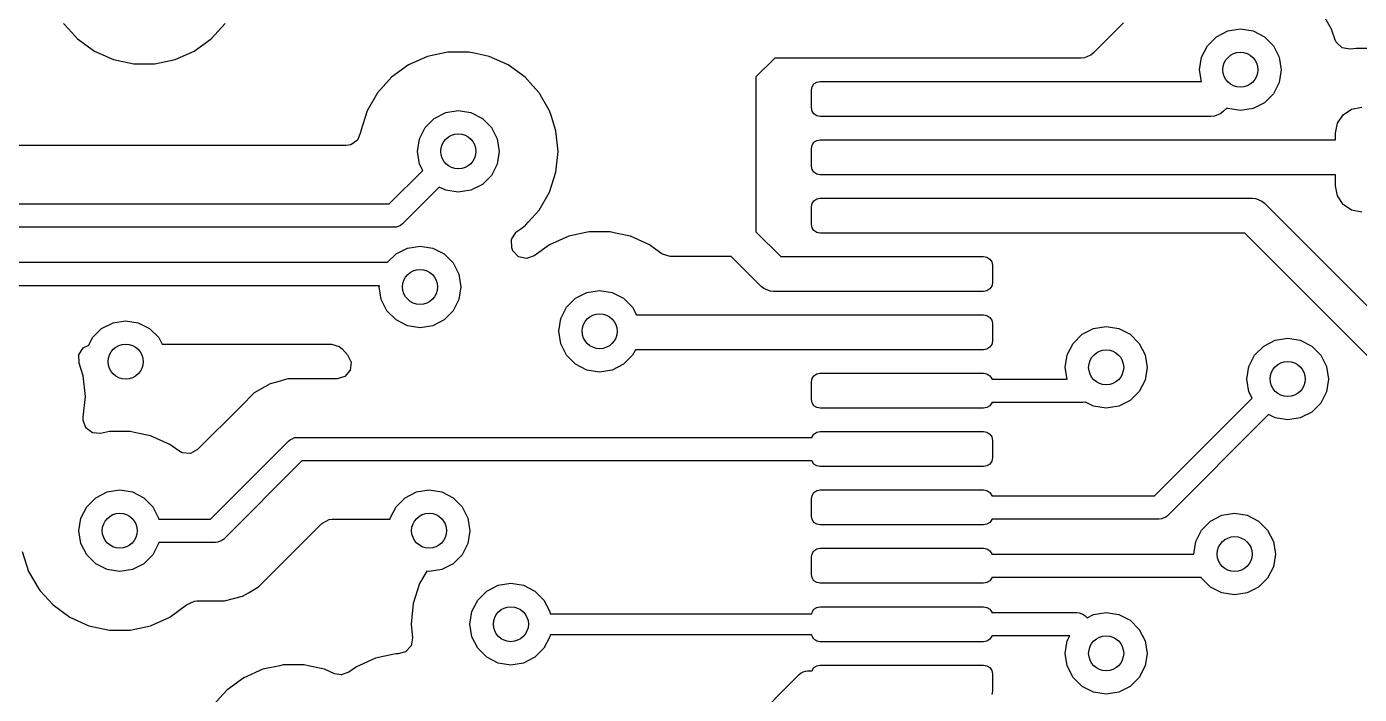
# Model space of a CAD drawing. Extents: x 70 to 224, y -154 to -54.
# Drawn here: x 127.95 to 139.37, y -118.75 to -113.03 of the extents above; entities that cross this region are included whole.
import ezdxf

# ---------------------------------------------------------------- set-up
doc = ezdxf.new("R2010")
doc.units = 0
doc.layers.add('BLACK', color=7, linetype='CONTINUOUS')

msp = doc.modelspace()

# ---------------------------------------------------------------- linework, layer by layer
at = {"layer": 'BLACK', "linetype": 'CONTINUOUS'}
for p, q in [((139.13125, -113.052165), (139.041859, -112.897335)), ((128.268141, -113.002665), (128.309812, -113.048946)), ((129.53223, -113.135526), (129.651859, -113.002665)), ((137.347988, -112.9995), (137.091422, -113.256066)), ((128.309812, -113.048946), (128.387764, -113.135521)), ((128.387764, -113.135521), (128.387767, -113.135523)), ((128.387767, -113.135523), (128.38777, -113.135526)), ((128.38777, -113.135526), (128.532407, -113.240612)), ((129.387593, -113.240612), (129.53223, -113.135526)), ((138.066844, -113.194275), (138.144275, -113.116844)), ((138.144275, -113.116844), (138.241844, -113.06713)), ((138.241844, -113.06713), (138.35, -113.05)), ((138.35, -113.05), (138.458156, -113.06713)), ((138.458156, -113.06713), (138.555725, -113.116844)), ((138.555725, -113.116844), (138.633156, -113.194275)), ((139.131251, -113.052169), (139.13125, -113.052165)), ((139.131253, -113.052173), (139.131251, -113.052169)), ((139.139839, -113.078599), (139.131253, -113.052173)), ((139.158311, -113.135452), (139.139839, -113.078599)), ((139.159604, -113.13943), (139.158311, -113.135452)), ((139.170558, -113.163819), (139.159604, -113.13943)), ((128.532407, -113.240612), (128.695733, -113.313329)), ((129.224267, -113.313329), (129.387593, -113.240612)), ((131.560609, -113.2495), (131.532386, -113.255499)), ((131.739391, -113.2495), (131.560609, -113.2495)), ((131.785906, -113.259387), (131.739391, -113.2495)), ((138.01713, -113.291844), (138.066844, -113.194275)), ((138.633156, -113.194275), (138.68287, -113.291844)), ((139.221442, -113.2117), (139.170558, -113.163819)), ((139.290135, -113.224471), (139.221442, -113.2117)), ((139.340781, -113.219298), (139.290135, -113.224471)), ((139.340802, -113.219296), (139.340781, -113.219298)), ((139.937486, -113.219296), (139.340802, -113.219296)), ((128.695733, -113.313329), (128.870609, -113.3505)), ((128.870609, -113.3505), (128.87061, -113.3505)), ((128.87061, -113.3505), (129.049389, -113.3505)), ((129.049389, -113.3505), (129.049391, -113.3505)), ((129.049391, -113.3505), (129.224267, -113.313329)), ((131.222408, -113.359387), (131.077768, -113.464475)), ((131.385728, -113.286672), (131.222408, -113.359387)), ((131.385733, -113.28667), (131.385728, -113.286672)), ((131.532386, -113.255499), (131.385733, -113.28667)), ((131.914265, -113.28667), (131.785906, -113.259387)), ((131.914267, -113.286671), (131.914265, -113.28667)), ((132.077593, -113.359388), (131.914267, -113.286671)), ((132.22223, -113.464474), (132.077593, -113.359388)), ((134.362132, -113.3), (134.2, -113.462132)), ((134.75, -113.3), (134.362132, -113.3)), ((135.45, -113.3), (134.75, -113.3)), ((136.985356, -113.3), (135.45, -113.3)), ((137.01462, -113.297118), (136.985356, -113.3)), ((137.039843, -113.28667), (137.01462, -113.297118)), ((137.068691, -113.274721), (137.039843, -113.28667)), ((137.091422, -113.256066), (137.068691, -113.274721)), ((138, -113.4), (138.01713, -113.291844)), ((138.68287, -113.291844), (138.7, -113.4)), ((131.077768, -113.464475), (130.95814, -113.597336)), ((132.222231, -113.464475), (132.22223, -113.464474)), ((132.222232, -113.464476), (132.222231, -113.464475)), ((132.222235, -113.464478), (132.222232, -113.464476)), ((132.287778, -113.537272), (132.222235, -113.464478)), ((134.2, -113.462132), (134.2, -114.787868)), ((138.015838, -113.5), (138, -113.4)), ((138.7, -113.4), (138.68287, -113.508156)), ((130.95814, -113.597336), (130.86875, -113.752164)), ((132.341859, -113.597335), (132.287778, -113.537272)), ((132.431249, -113.752164), (132.341859, -113.597335)), ((134.675, -113.575), (134.680709, -113.546299)), ((134.675, -113.725), (134.675, -113.575)), ((134.680709, -113.546299), (134.696967, -113.521967)), ((134.696967, -113.521967), (134.721299, -113.505709)), ((134.721299, -113.505709), (134.75, -113.5)), ((134.75, -113.5), (136.15, -113.5)), ((136.15, -113.5), (138.015838, -113.5)), ((138.68287, -113.508156), (138.633156, -113.605725)), ((138.555725, -113.683156), (138.458156, -113.73287)), ((138.633156, -113.605725), (138.555725, -113.683156)), ((130.868747, -113.75217), (130.813504, -113.922193)), ((130.86875, -113.752164), (130.868747, -113.75217)), ((131.366844, -113.894275), (131.444275, -113.816844)), ((131.444275, -113.816844), (131.541844, -113.76713)), ((131.541844, -113.76713), (131.65, -113.75)), ((131.65, -113.75), (131.758156, -113.76713)), ((131.758156, -113.76713), (131.855725, -113.816844)), ((131.855725, -113.816844), (131.933156, -113.894275)), ((132.431252, -113.75217), (132.431249, -113.752164)), ((132.447134, -113.801051), (132.431252, -113.75217)), ((132.486497, -113.922197), (132.447134, -113.801051)), ((134.680709, -113.753701), (134.675, -113.725)), ((134.696967, -113.778033), (134.680709, -113.753701)), ((134.721299, -113.794291), (134.696967, -113.778033)), ((134.75, -113.8), (134.721299, -113.794291)), ((135.45, -113.8), (134.75, -113.8)), ((138.1, -113.8), (135.45, -113.8)), ((138.129264, -113.797118), (138.1, -113.8)), ((138.156836, -113.785697), (138.129264, -113.797118)), ((138.183335, -113.774721), (138.156836, -113.785697)), ((138.206066, -113.756066), (138.183335, -113.774721)), ((138.233508, -113.728623), (138.206066, -113.756066)), ((138.241844, -113.73287), (138.233508, -113.728623)), ((138.35, -113.75), (138.241844, -113.73287)), ((138.458156, -113.73287), (138.35, -113.75)), ((139.181267, -113.858692), (139.230041, -113.785697)), ((139.230041, -113.785697), (139.303036, -113.736923)), ((139.303036, -113.736923), (139.38914, -113.719796)), ((130.811793, -113.938465), (130.785208, -114.003077)), ((130.813503, -113.922197), (130.811793, -113.938465)), ((130.813504, -113.922193), (130.813503, -113.922197)), ((131.31713, -113.991844), (131.366844, -113.894275)), ((131.933156, -113.894275), (131.98287, -113.991844)), ((132.505185, -114.1), (132.486497, -113.922197)), ((139.16414, -113.944796), (139.181267, -113.858692)), ((130.688473, -114.0495), (127.122038, -114.0495)), ((130.727911, -114.043061), (130.688473, -114.0495)), ((130.785208, -114.003077), (130.727911, -114.043061)), ((131.3, -114.1), (131.31713, -113.991844)), ((131.98287, -113.991844), (132, -114.1)), ((134.675, -114.075), (134.680709, -114.046299)), ((134.680709, -114.046299), (134.696967, -114.021967)), ((134.696967, -114.021967), (134.721299, -114.005709)), ((134.721299, -114.005709), (134.75, -114)), ((134.75, -114), (136.15, -114)), ((136.15, -114), (139.16414, -114)), ((139.16414, -114), (139.16414, -113.944796)), ((131.31713, -114.208156), (131.3, -114.1)), ((132, -114.1), (131.98287, -114.208156)), ((132.486497, -114.277803), (132.505185, -114.1)), ((134.675, -114.225), (134.675, -114.075)), ((131.058578, -114.55), (131.345244, -114.263333)), ((131.345244, -114.263333), (131.31713, -114.208156)), ((131.98287, -114.208156), (131.933156, -114.305725)), ((132.43125, -114.447835), (132.486497, -114.277803)), ((134.680709, -114.253701), (134.675, -114.225)), ((134.696967, -114.278033), (134.680709, -114.253701)), ((134.721299, -114.294291), (134.696967, -114.278033)), ((131.855725, -114.383156), (131.758156, -114.43287)), ((131.933156, -114.305725), (131.855725, -114.383156)), ((134.75, -114.3), (134.721299, -114.294291)), ((135.45, -114.3), (134.75, -114.3)), ((139.16414, -114.3), (135.45, -114.3)), ((139.16414, -114.394796), (139.16414, -114.3)), ((139.181267, -114.4809), (139.16414, -114.394796)), ((131.486666, -114.404755), (131.170711, -114.720711)), ((131.541844, -114.43287), (131.486666, -114.404755)), ((131.65, -114.45), (131.541844, -114.43287)), ((131.758156, -114.43287), (131.65, -114.45)), ((132.341859, -114.602665), (132.43125, -114.447835)), ((134.696967, -114.521967), (134.721299, -114.505709)), ((134.721299, -114.505709), (134.75, -114.5)), ((134.75, -114.5), (136.15, -114.5)), ((136.15, -114.5), (138.45, -114.5)), ((138.45, -114.5), (138.479264, -114.502882)), ((138.479264, -114.502882), (138.501661, -114.512159)), ((139.230041, -114.553895), (139.181267, -114.4809)), ((124.870027, -114.55), (131.058578, -114.55)), ((132.248148, -114.706741), (132.341859, -114.602665)), ((134.675, -114.575), (134.680709, -114.546299)), ((134.675, -114.725), (134.675, -114.575)), ((134.680709, -114.546299), (134.696967, -114.521967)), ((138.501661, -114.512159), (138.533335, -114.525279)), ((138.533335, -114.525279), (138.556066, -114.543934)), ((138.556066, -114.543934), (139.762132, -115.75)), ((139.303036, -114.602669), (139.230041, -114.553895)), ((139.38914, -114.619796), (139.303036, -114.602669)), ((131.155557, -114.733147), (131.119509, -114.748079)), ((131.170711, -114.720711), (131.155557, -114.733147)), ((132.184801, -114.76272), (132.22223, -114.735526)), ((132.22223, -114.735526), (132.227591, -114.729573)), ((132.227591, -114.729573), (132.248148, -114.706741)), ((134.680709, -114.753701), (134.675, -114.725)), ((131.1, -114.75), (124.870027, -114.75)), ((131.119509, -114.748079), (131.1, -114.75)), ((132.105264, -114.855127), (132.141343, -114.795293)), ((132.141343, -114.795293), (132.152306, -114.786329)), ((132.152306, -114.786329), (132.184801, -114.76272)), ((132.595729, -114.826671), (132.432409, -114.899387)), ((132.595734, -114.826669), (132.595729, -114.826671)), ((132.743351, -114.795293), (132.595734, -114.826669)), ((132.77061, -114.789499), (132.743351, -114.795293)), ((132.949392, -114.789499), (132.77061, -114.789499)), ((132.996595, -114.799532), (132.949392, -114.789499)), ((133.124266, -114.826669), (132.996595, -114.799532)), ((133.124268, -114.82667), (133.124266, -114.826669)), ((133.287594, -114.899387), (133.124268, -114.82667)), ((134.2, -114.787868), (134.412133, -115.000001)), ((134.696967, -114.778033), (134.680709, -114.753701)), ((134.721299, -114.794291), (134.696967, -114.778033)), ((134.75, -114.8), (134.721299, -114.794291)), ((135.45, -114.8), (134.75, -114.8)), ((138.387868, -114.8), (135.45, -114.8)), ((139.593934, -116.006066), (138.387868, -114.8)), ((131.116408, -114.977711), (131.213977, -114.927997)), ((131.213977, -114.927997), (131.322133, -114.910867)), ((131.322133, -114.910867), (131.430289, -114.927997)), ((131.430289, -114.927997), (131.527858, -114.977711)), ((132.107261, -114.924968), (132.105264, -114.855127)), ((132.109895, -114.933074), (132.107261, -114.924968)), ((132.118155, -114.95262), (132.109895, -114.933074)), ((132.16685, -115.002725), (132.118155, -114.95262)), ((132.432404, -114.899389), (132.30071, -114.995071)), ((132.432409, -114.899387), (132.432404, -114.899389)), ((133.342397, -114.939204), (133.287594, -114.899387)), ((133.392791, -114.975818), (133.342397, -114.939204)), ((124.870027, -115.050001), (131.044118, -115.050001)), ((131.044118, -115.050001), (131.116408, -114.977711)), ((131.527858, -114.977711), (131.605289, -115.055142)), ((131.605289, -115.055142), (131.655003, -115.152711)), ((132.234904, -115.018551), (132.16685, -115.002725)), ((132.30071, -114.995071), (132.234904, -115.018551)), ((133.398638, -114.979815), (133.392791, -114.975818)), ((133.465677, -114.9995), (133.398638, -114.979815)), ((133.987368, -114.9995), (133.465677, -114.9995)), ((134.243935, -115.256067), (133.987368, -114.9995)), ((134.412133, -115.000001), (135.45, -115.000001)), ((135.45, -115.000001), (136.15, -115.000001)), ((136.15, -115.000001), (136.178701, -115.00571)), ((136.178701, -115.00571), (136.203033, -115.021968)), ((136.203033, -115.021968), (136.219291, -115.0463)), ((136.219291, -115.0463), (136.225, -115.075001)), ((136.225, -115.075001), (136.225, -115.225001)), ((131.655003, -115.152711), (131.672133, -115.260867)), ((130.973854, -115.250001), (124.870027, -115.250001)), ((130.972133, -115.260867), (130.973854, -115.250001)), ((130.989263, -115.369023), (130.972133, -115.260867)), ((131.672133, -115.260867), (131.655003, -115.369023)), ((132.654276, -115.356843), (132.751845, -115.307129)), ((132.751845, -115.307129), (132.860001, -115.289999)), ((132.860001, -115.289999), (132.968157, -115.307129)), ((132.968157, -115.307129), (133.065726, -115.356843)), ((134.266665, -115.274722), (134.243935, -115.256067)), ((134.28043, -115.280423), (134.266665, -115.274722)), ((134.320737, -115.297119), (134.28043, -115.280423)), ((134.350001, -115.300001), (134.320737, -115.297119)), ((134.75, -115.300001), (134.350001, -115.300001)), ((136.15, -115.300001), (134.75, -115.300001)), ((136.178701, -115.294292), (136.15, -115.300001)), ((136.203033, -115.278034), (136.178701, -115.294292)), ((136.219291, -115.253702), (136.203033, -115.278034)), ((136.225, -115.225001), (136.219291, -115.253702)), ((131.038977, -115.466592), (130.989263, -115.369023)), ((131.655003, -115.369023), (131.605289, -115.466592)), ((132.576845, -115.434274), (132.654276, -115.356843)), ((133.065726, -115.356843), (133.143157, -115.434274)), ((131.116408, -115.544023), (131.038977, -115.466592)), ((131.605289, -115.466592), (131.527858, -115.544023)), ((132.510001, -115.639999), (132.527131, -115.531843)), ((132.527131, -115.531843), (132.576845, -115.434274)), ((133.143157, -115.434274), (133.176646, -115.5)), ((133.176646, -115.5), (135.45, -115.5)), ((135.45, -115.5), (136.15, -115.5)), ((136.15, -115.5), (136.178701, -115.505709)), ((136.178701, -115.505709), (136.203033, -115.521967)), ((136.203033, -115.521967), (136.219291, -115.546299)), ((128.516844, -115.694275), (128.594275, -115.616844)), ((128.594275, -115.616844), (128.691844, -115.56713)), ((128.691844, -115.56713), (128.8, -115.55)), ((128.8, -115.55), (128.908156, -115.56713)), ((128.908156, -115.56713), (129.005725, -115.616844)), ((129.005725, -115.616844), (129.083156, -115.694275)), ((131.213977, -115.593737), (131.116408, -115.544023)), ((131.322133, -115.610867), (131.213977, -115.593737)), ((131.430289, -115.593737), (131.322133, -115.610867)), ((131.527858, -115.544023), (131.430289, -115.593737)), ((132.527131, -115.748155), (132.510001, -115.639999)), ((136.219291, -115.546299), (136.225, -115.575)), ((136.225, -115.575), (136.225, -115.725)), ((136.994275, -115.666844), (137.091844, -115.61713)), ((137.091844, -115.61713), (137.2, -115.6)), ((137.2, -115.6), (137.308156, -115.61713)), ((137.308156, -115.61713), (137.405725, -115.666844)), ((128.435043, -115.783145), (128.483769, -115.759187)), ((128.483769, -115.759187), (128.516844, -115.694275)), ((129.083156, -115.694275), (129.111805, -115.750501)), ((129.111805, -115.750501), (130.563332, -115.750501)), ((130.563332, -115.750501), (130.630371, -115.770186)), ((132.576845, -115.845724), (132.527131, -115.748155)), ((136.219291, -115.753701), (136.203033, -115.778033)), ((136.225, -115.725), (136.219291, -115.753701)), ((136.86713, -115.841844), (136.916844, -115.744275)), ((136.916844, -115.744275), (136.994275, -115.666844)), ((137.405725, -115.666844), (137.483156, -115.744275)), ((137.483156, -115.744275), (137.53287, -115.841844)), ((138.47187, -115.844275), (138.549301, -115.766844)), ((138.549301, -115.766844), (138.64687, -115.71713)), ((138.64687, -115.71713), (138.755026, -115.7)), ((138.755026, -115.7), (138.863182, -115.71713)), ((138.863182, -115.71713), (138.960751, -115.766844)), ((138.960751, -115.766844), (139.038182, -115.844275)), ((128.398963, -115.842978), (128.435043, -115.783145)), ((128.400958, -115.912819), (128.398963, -115.842978)), ((130.630371, -115.770186), (130.655482, -115.791529)), ((130.655482, -115.791529), (130.701402, -115.842528)), ((130.701402, -115.842528), (130.731632, -115.905519)), ((132.654276, -115.923155), (132.576845, -115.845724)), ((133.143157, -115.845724), (133.065726, -115.923155)), ((133.166455, -115.8), (133.143157, -115.845724)), ((134.75, -115.8), (133.166455, -115.8)), ((136.15, -115.8), (134.75, -115.8)), ((136.178701, -115.794291), (136.15, -115.8)), ((136.203033, -115.778033), (136.178701, -115.794291)), ((136.85, -115.95), (136.86713, -115.841844)), ((137.53287, -115.841844), (137.55, -115.95)), ((138.422156, -115.941844), (138.47187, -115.844275)), ((139.038182, -115.844275), (139.087896, -115.941844)), ((128.436497, -116.022197), (128.400958, -115.912819)), ((130.723007, -115.974854), (130.678266, -116.02852)), ((130.731632, -115.905519), (130.723007, -115.974854)), ((132.751845, -115.972869), (132.654276, -115.923155)), ((132.860001, -115.989999), (132.751845, -115.972869)), ((132.968157, -115.972869), (132.860001, -115.989999)), ((133.065726, -115.923155), (132.968157, -115.972869)), ((136.865838, -116.05), (136.85, -115.95)), ((137.55, -115.95), (137.53287, -116.058156)), ((138.405026, -116.05), (138.422156, -115.941844)), ((139.087896, -115.941844), (139.105026, -116.05)), ((128.455185, -116.2), (128.436497, -116.022197)), ((130.037448, -116.090426), (129.900529, -116.169475)), ((130.037453, -116.090423), (130.037448, -116.090426)), ((130.134282, -116.064478), (130.037453, -116.090423)), ((130.149258, -116.060465), (130.134282, -116.064478)), ((130.190179, -116.0495), (130.149258, -116.060464)), ((130.149258, -116.060464), (130.149258, -116.060465)), ((130.609252, -116.0495), (130.190179, -116.0495)), ((130.611613, -116.049478), (130.609252, -116.0495)), ((130.678266, -116.02852), (130.611613, -116.049478)), ((134.675, -116.075), (134.680709, -116.046299)), ((134.675, -116.225), (134.675, -116.075)), ((134.680709, -116.046299), (134.696967, -116.021967)), ((134.696967, -116.021967), (134.721299, -116.005709)), ((134.721299, -116.005709), (134.75, -116)), ((134.75, -116), (136.15, -116)), ((136.15, -116), (136.178701, -116.005709)), ((136.178701, -116.005709), (136.203033, -116.021967)), ((136.203033, -116.021967), (136.219291, -116.046299)), ((136.219291, -116.046299), (136.220027, -116.05)), ((136.220027, -116.05), (136.865838, -116.05)), ((137.53287, -116.058156), (137.483156, -116.155725)), ((138.422156, -116.158156), (138.405026, -116.05)), ((139.105026, -116.05), (139.087896, -116.158156)), ((128.436497, -116.377803), (128.455185, -116.2)), ((129.900521, -116.169481), (129.788717, -116.281286)), ((129.900529, -116.169475), (129.900521, -116.169481)), ((137.483156, -116.155725), (137.405725, -116.233156)), ((137.613604, -117.05), (138.45027, -116.213333)), ((138.45027, -116.213333), (138.422156, -116.158156)), ((139.087896, -116.158156), (139.038182, -116.255725)), ((129.788717, -116.281286), (129.416403, -116.653599)), ((134.680709, -116.253701), (134.675, -116.225)), ((134.696967, -116.278033), (134.680709, -116.253701)), ((134.721299, -116.294291), (134.696967, -116.278033)), ((134.75, -116.3), (134.721299, -116.294291)), ((136.15, -116.3), (134.75, -116.3)), ((136.178701, -116.294291), (136.15, -116.3)), ((136.203033, -116.278033), (136.178701, -116.294291)), ((136.219291, -116.253701), (136.203033, -116.278033)), ((136.220027, -116.25), (136.219291, -116.253701)), ((137, -116.25), (136.220027, -116.25)), ((137.019509, -116.248079), (137, -116.25)), ((137.021745, -116.247152), (137.019509, -116.248079)), ((137.091844, -116.28287), (137.021745, -116.247152)), ((137.2, -116.3), (137.091844, -116.28287)), ((137.308156, -116.28287), (137.2, -116.3)), ((137.405725, -116.233156), (137.308156, -116.28287)), ((138.960751, -116.333156), (138.863182, -116.38287)), ((139.038182, -116.255725), (138.960751, -116.333156)), ((128.435727, -116.402487), (128.436131, -116.381268)), ((128.459832, -116.468067), (128.435727, -116.402487)), ((128.436131, -116.381268), (128.436494, -116.377811)), ((128.436494, -116.377811), (128.436497, -116.377803)), ((138.591692, -116.354755), (137.725737, -117.220711)), ((138.64687, -116.38287), (138.591692, -116.354755)), ((138.755026, -116.4), (138.64687, -116.38287)), ((138.863182, -116.38287), (138.755026, -116.4)), ((128.515565, -116.510205), (128.459832, -116.468067)), ((128.585231, -116.515521), (128.515565, -116.510205)), ((128.660609, -116.4995), (128.585231, -116.515521)), ((128.839391, -116.4995), (128.660609, -116.4995)), ((128.886594, -116.509533), (128.839391, -116.4995)), ((129.014265, -116.53667), (128.886594, -116.509533)), ((129.014267, -116.536671), (129.014265, -116.53667)), ((129.177593, -116.609388), (129.014267, -116.536671)), ((130.213681, -116.566853), (130.225391, -116.562003)), ((130.225391, -116.562003), (130.24973, -116.551921)), ((130.24973, -116.551921), (130.269239, -116.55)), ((130.269239, -116.55), (134.679973, -116.55)), ((134.679973, -116.55), (134.680709, -116.546299)), ((134.680709, -116.546299), (134.696967, -116.521967)), ((134.696967, -116.521967), (134.721299, -116.505709)), ((134.721299, -116.505709), (134.75, -116.5)), ((134.75, -116.5), (136.15, -116.5)), ((136.15, -116.5), (136.178701, -116.505709)), ((136.178701, -116.505709), (136.203033, -116.521967)), ((136.203033, -116.521967), (136.219291, -116.546299)), ((136.219291, -116.546299), (136.225, -116.575)), ((129.255838, -116.666237), (129.177593, -116.609388)), ((129.285388, -116.6821), (129.255838, -116.666237)), ((129.416403, -116.653599), (129.35508, -116.687084)), ((129.527817, -117.25), (130.198528, -116.57929)), ((130.198528, -116.57929), (130.213681, -116.566853)), ((136.225, -116.575), (136.225, -116.725)), ((129.35508, -116.687084), (129.285388, -116.6821)), ((130.31066, -116.75), (129.63995, -117.420711)), ((134.679973, -116.75), (130.31066, -116.75)), ((134.680709, -116.753701), (134.679973, -116.75)), ((134.696967, -116.778033), (134.680709, -116.753701)), ((134.721299, -116.794291), (134.696967, -116.778033)), ((134.75, -116.8), (134.721299, -116.794291)), ((136.178701, -116.794291), (136.15, -116.8)), ((136.203033, -116.778033), (136.178701, -116.794291)), ((136.219291, -116.753701), (136.203033, -116.778033)), ((136.225, -116.725), (136.219291, -116.753701)), ((136.15, -116.8), (134.75, -116.8)), ((128.544275, -117.066844), (128.641844, -117.01713)), ((128.641844, -117.01713), (128.75, -117)), ((128.75, -117), (128.858156, -117.01713)), ((128.858156, -117.01713), (128.955725, -117.066844)), ((131.194275, -117.066844), (131.291844, -117.01713)), ((131.291844, -117.01713), (131.4, -117)), ((131.4, -117), (131.508156, -117.01713)), ((131.508156, -117.01713), (131.605725, -117.066844)), ((134.680709, -117.046299), (134.696967, -117.021967)), ((134.696967, -117.021967), (134.721299, -117.005709)), ((134.721299, -117.005709), (134.75, -117)), ((134.75, -117), (136.15, -117)), ((136.15, -117), (136.178701, -117.005709)), ((136.178701, -117.005709), (136.203033, -117.021967)), ((136.203033, -117.021967), (136.219291, -117.046299)), ((128.466844, -117.144275), (128.544275, -117.066844)), ((128.955725, -117.066844), (129.033156, -117.144275)), ((131.116844, -117.144275), (131.194275, -117.066844)), ((131.605725, -117.066844), (131.683156, -117.144275)), ((134.675, -117.075), (134.680709, -117.046299)), ((134.675, -117.225), (134.675, -117.075)), ((136.219291, -117.046299), (136.220027, -117.05)), ((136.220027, -117.05), (137.613604, -117.05)), ((128.4, -117.35), (128.41713, -117.241844)), ((128.41713, -117.241844), (128.466844, -117.144275)), ((129.033156, -117.144275), (129.08287, -117.241844)), ((129.08287, -117.241844), (129.084162, -117.25)), ((129.084162, -117.25), (129.527817, -117.25)), ((130.542978, -117.253334), (130.569336, -117.2505)), ((130.569336, -117.2505), (131.065759, -117.2505)), ((131.065759, -117.2505), (131.06713, -117.241844)), ((131.06713, -117.241844), (131.116844, -117.144275)), ((131.683156, -117.144275), (131.73287, -117.241844)), ((131.73287, -117.241844), (131.75, -117.35)), ((134.680709, -117.253701), (134.675, -117.225)), ((136.220027, -117.25), (136.219291, -117.253701)), ((137.655026, -117.25), (136.220027, -117.25)), ((137.674535, -117.248079), (137.655026, -117.25)), ((137.710583, -117.233147), (137.674535, -117.248079)), ((137.725737, -117.220711), (137.710583, -117.233147)), ((138.094275, -117.266844), (138.191844, -117.21713)), ((138.191844, -117.21713), (138.3, -117.2)), ((138.3, -117.2), (138.408156, -117.21713)), ((138.408156, -117.21713), (138.505725, -117.266844)), ((128.41713, -117.458156), (128.4, -117.35)), ((130.059968, -117.708504), (130.481655, -117.286819)), ((130.481655, -117.286819), (130.542978, -117.253334)), ((131.75, -117.35), (131.73287, -117.458156)), ((134.696967, -117.278033), (134.680709, -117.253701)), ((134.721299, -117.294291), (134.696967, -117.278033)), ((134.75, -117.3), (134.721299, -117.294291)), ((136.15, -117.3), (134.75, -117.3)), ((136.178701, -117.294291), (136.15, -117.3)), ((136.203033, -117.278033), (136.178701, -117.294291)), ((136.219291, -117.253701), (136.203033, -117.278033)), ((137.96713, -117.441844), (138.016844, -117.344275)), ((138.016844, -117.344275), (138.094275, -117.266844)), ((138.505725, -117.266844), (138.583156, -117.344275)), ((138.583156, -117.344275), (138.63287, -117.441844)), ((128.466844, -117.555725), (128.41713, -117.458156)), ((129.08287, -117.458156), (129.033156, -117.555725)), ((129.084162, -117.45), (129.08287, -117.458156)), ((129.569239, -117.45), (129.084162, -117.45)), ((129.588748, -117.448079), (129.569239, -117.45)), ((129.624796, -117.433147), (129.588748, -117.448079)), ((129.63995, -117.420711), (129.624796, -117.433147)), ((131.73287, -117.458156), (131.683156, -117.555725)), ((137.95, -117.549999), (137.96713, -117.441844)), ((138.63287, -117.441844), (138.65, -117.55)), ((127.913504, -117.527807), (127.968747, -117.697829)), ((128.544275, -117.633156), (128.466844, -117.555725)), ((129.033156, -117.555725), (128.955725, -117.633156)), ((131.683156, -117.555725), (131.605725, -117.633156)), ((134.675, -117.574999), (134.680709, -117.546298)), ((134.675, -117.724999), (134.675, -117.574999)), ((134.680709, -117.546298), (134.696967, -117.521966)), ((134.696967, -117.521966), (134.721299, -117.505708)), ((134.721299, -117.505708), (134.75, -117.499999)), ((134.75, -117.499999), (136.15, -117.499999)), ((136.15, -117.499999), (136.178701, -117.505708)), ((136.178701, -117.505708), (136.203033, -117.521966)), ((136.203033, -117.521966), (136.219291, -117.546298)), ((136.219291, -117.546298), (136.220027, -117.549999)), ((136.220027, -117.549999), (137.95, -117.549999)), ((138.65, -117.55), (138.63287, -117.658156)), ((127.968747, -117.697829), (127.96875, -117.697835)), ((127.96875, -117.697835), (128.058141, -117.852665)), ((128.641844, -117.68287), (128.544275, -117.633156)), ((128.75, -117.7), (128.641844, -117.68287)), ((128.858156, -117.68287), (128.75, -117.7)), ((128.955725, -117.633156), (128.858156, -117.68287)), ((131.379599, -117.696768), (131.31875, -117.802164)), ((131.4, -117.7), (131.379599, -117.696768)), ((131.508156, -117.68287), (131.4, -117.7)), ((131.605725, -117.633156), (131.508156, -117.68287)), ((138.63287, -117.658156), (138.583156, -117.755725)), ((129.937955, -117.83052), (130.049759, -117.718716)), ((130.049759, -117.718714), (130.059967, -117.708507)), ((130.049759, -117.718716), (130.049759, -117.718714)), ((130.059967, -117.708507), (130.059968, -117.708504)), ((131.318747, -117.80217), (131.263504, -117.972192)), ((131.31875, -117.802164), (131.318747, -117.80217)), ((131.894275, -117.866844), (131.991844, -117.81713)), ((131.991844, -117.81713), (132.1, -117.8)), ((132.1, -117.8), (132.208156, -117.81713)), ((132.208156, -117.81713), (132.305725, -117.866844)), ((134.680709, -117.7537), (134.675, -117.724999)), ((134.696967, -117.778032), (134.680709, -117.7537)), ((134.721299, -117.79429), (134.696967, -117.778032)), ((134.75, -117.799999), (134.721299, -117.79429)), ((136.15, -117.799999), (134.75, -117.799999)), ((136.178701, -117.79429), (136.15, -117.799999)), ((136.203033, -117.778032), (136.178701, -117.79429)), ((136.219291, -117.7537), (136.203033, -117.778032)), ((136.220027, -117.749999), (136.219291, -117.7537)), ((138.013926, -117.749999), (136.220027, -117.749999)), ((138.016844, -117.755725), (138.013926, -117.749999)), ((138.094275, -117.833156), (138.016844, -117.755725)), ((138.583156, -117.755725), (138.505725, -117.833156)), ((128.058141, -117.852665), (128.068775, -117.864475)), ((128.068775, -117.864475), (128.177764, -117.985521)), ((129.648296, -117.950501), (129.801024, -117.909577)), ((129.801024, -117.909577), (129.851143, -117.880639)), ((129.851143, -117.880639), (129.937955, -117.83052)), ((131.816844, -117.944275), (131.894275, -117.866844)), ((132.305725, -117.866844), (132.383156, -117.944275)), ((138.191844, -117.88287), (138.094275, -117.833156)), ((138.3, -117.9), (138.191844, -117.88287)), ((138.408156, -117.88287), (138.3, -117.9)), ((138.505725, -117.833156), (138.408156, -117.88287)), ((128.177764, -117.985521), (128.177767, -117.985523)), ((128.177767, -117.985523), (128.17777, -117.985526)), ((128.17777, -117.985526), (128.322407, -118.090612)), ((129.177593, -118.090612), (129.32223, -117.985526)), ((129.32223, -117.985526), (129.322238, -117.985517)), ((129.322238, -117.985517), (129.325755, -117.982351)), ((129.325755, -117.982351), (129.388747, -117.952121)), ((129.388747, -117.952121), (129.408729, -117.9505)), ((129.408729, -117.9505), (129.48257, -117.9505)), ((129.48257, -117.9505), (129.482586, -117.950501)), ((129.482586, -117.950501), (129.490182, -117.950501)), ((129.490182, -117.950501), (129.648293, -117.950501)), ((129.648293, -117.950501), (129.648296, -117.950501)), ((131.263503, -117.972194), (131.251047, -118.09071)), ((131.263504, -117.972192), (131.263503, -117.972194)), ((131.75, -118.15), (131.76713, -118.041844)), ((131.76713, -118.041844), (131.816844, -117.944275)), ((132.383156, -117.944275), (132.43287, -118.041844)), ((132.43287, -118.041844), (132.435746, -118.06)), ((134.677984, -118.06), (134.680709, -118.046299)), ((134.680709, -118.046299), (134.696967, -118.021967)), ((134.696967, -118.021967), (134.721299, -118.005709)), ((134.721299, -118.005709), (134.75, -118)), ((134.75, -118), (136.15, -118)), ((136.15, -118), (136.178701, -118.005709)), ((136.178701, -118.005709), (136.203033, -118.021967)), ((136.203033, -118.021967), (136.219291, -118.046299)), ((136.219291, -118.046299), (136.220027, -118.05)), ((136.220027, -118.05), (136.95, -118.05)), ((136.95, -118.05), (136.969509, -118.051921)), ((137.091844, -118.06713), (137.2, -118.05)), ((137.2, -118.05), (137.308156, -118.06713)), ((128.322407, -118.090612), (128.485733, -118.163329)), ((128.485733, -118.163329), (128.660609, -118.2005)), ((128.839391, -118.2005), (129.014267, -118.163329)), ((129.014267, -118.163329), (129.177593, -118.090612)), ((131.251047, -118.09071), (131.244815, -118.15)), ((131.244815, -118.15), (131.257185, -118.267697)), ((131.76713, -118.258156), (131.75, -118.15)), ((132.435746, -118.06), (134.677984, -118.06)), ((136.969509, -118.051921), (137.005557, -118.066853)), ((137.005557, -118.066853), (137.020711, -118.079289)), ((137.020711, -118.079289), (137.036666, -118.095244)), ((137.036666, -118.095244), (137.091844, -118.06713)), ((137.308156, -118.06713), (137.405725, -118.116844)), ((137.405725, -118.116844), (137.483156, -118.194275)), ((128.660609, -118.2005), (128.66061, -118.2005)), ((128.66061, -118.2005), (128.839389, -118.2005)), ((128.839389, -118.2005), (128.839391, -118.2005)), ((131.257185, -118.267697), (131.244617, -118.336425)), ((131.816844, -118.355725), (131.76713, -118.258156)), ((132.43287, -118.258156), (132.383156, -118.355725)), ((132.435746, -118.24), (132.43287, -118.258156)), ((134.677984, -118.24), (132.435746, -118.24)), ((134.680709, -118.253701), (134.677984, -118.24)), ((134.696967, -118.278033), (134.680709, -118.253701)), ((134.721299, -118.294291), (134.696967, -118.278033)), ((136.203033, -118.278033), (136.178701, -118.294291)), ((136.219291, -118.253701), (136.203033, -118.278033)), ((136.220027, -118.25), (136.219291, -118.253701)), ((136.888451, -118.25), (136.220027, -118.25)), ((136.86713, -118.291844), (136.888451, -118.25)), ((137.483156, -118.194275), (137.53287, -118.291844)), ((131.196885, -118.387449), (131.133865, -118.404657)), ((131.244617, -118.336425), (131.196885, -118.387449)), ((131.894275, -118.433156), (131.816844, -118.355725)), ((132.383156, -118.355725), (132.305725, -118.433156)), ((134.75, -118.3), (134.721299, -118.294291)), ((136.15, -118.3), (134.75, -118.3)), ((136.178701, -118.294291), (136.15, -118.3)), ((136.85, -118.4), (136.86713, -118.291844)), ((137.53287, -118.291844), (137.55, -118.4)), ((130.119954, -118.506015), (129.975733, -118.53667)), ((130.150609, -118.4995), (130.119954, -118.506015)), ((130.329391, -118.4995), (130.150609, -118.4995)), ((130.376594, -118.509533), (130.329391, -118.4995)), ((130.94189, -118.441829), (130.77857, -118.514545)), ((130.941895, -118.441827), (130.94189, -118.441829)), ((131.101735, -118.407853), (130.941895, -118.441827)), ((131.116771, -118.404657), (131.101735, -118.407853)), ((131.133865, -118.404657), (131.116771, -118.404657)), ((131.991844, -118.48287), (131.894275, -118.433156)), ((132.1, -118.5), (131.991844, -118.48287)), ((132.208156, -118.48287), (132.1, -118.5)), ((132.305725, -118.433156), (132.208156, -118.48287)), ((134.696967, -118.521967), (134.721299, -118.505709)), ((134.721299, -118.505709), (134.75, -118.5)), ((134.75, -118.5), (136.15, -118.5)), ((136.15, -118.5), (136.178701, -118.505709)), ((136.178701, -118.505709), (136.203033, -118.521967)), ((136.86713, -118.508156), (136.85, -118.4)), ((137.55, -118.4), (137.53287, -118.508156)), ((129.812408, -118.609387), (129.667768, -118.714475)), ((129.975728, -118.536672), (129.812408, -118.609387)), ((129.975733, -118.53667), (129.975728, -118.536672)), ((130.504265, -118.53667), (130.376594, -118.509533)), ((130.50427, -118.536672), (130.504265, -118.53667)), ((130.590062, -118.574868), (130.50427, -118.536672)), ((130.647574, -118.585386), (130.590062, -118.574868)), ((130.71338, -118.561907), (130.647574, -118.585386)), ((130.778566, -118.514546), (130.71338, -118.561907)), ((130.77857, -118.514545), (130.778566, -118.514546)), ((133.879289, -119.271879), (134.571879, -118.579289)), ((134.571879, -118.579289), (134.587032, -118.566853)), ((134.587032, -118.566853), (134.605055, -118.559388)), ((134.605055, -118.559388), (134.623081, -118.551921)), ((134.623081, -118.551921), (134.64259, -118.55)), ((134.64259, -118.55), (134.679973, -118.55)), ((134.679973, -118.55), (134.680709, -118.546299)), ((134.680709, -118.546299), (134.696967, -118.521967)), ((136.203033, -118.521967), (136.219291, -118.546299)), ((136.219291, -118.546299), (136.225, -118.575)), ((136.225, -118.575), (136.225, -118.725)), ((136.916844, -118.605725), (136.86713, -118.508156)), ((136.994275, -118.683156), (136.916844, -118.605725)), ((137.483156, -118.605725), (137.405725, -118.683156)), ((137.53287, -118.508156), (137.483156, -118.605725)), ((129.667768, -118.714475), (129.54814, -118.847336)), ((136.225, -118.725), (136.219291, -118.753701)), ((137.091844, -118.73287), (136.994275, -118.683156)), ((137.2, -118.75), (137.091844, -118.73287)), ((137.308156, -118.73287), (137.2, -118.75)), ((137.405725, -118.683156), (137.308156, -118.73287))]:
    msp.add_line(p, q, dxfattribs=at)
at = {"layer": 'BLACK'}
for centre in [(138.35, -113.4), (131.65, -114.1), (131.322133, -115.260867), (132.860001, -115.639999), (128.8, -115.9), (137.2, -115.95), (138.755026, -116.05), (128.75, -117.35), (131.4, -117.35), (138.3, -117.55), (132.1, -118.15), (137.2, -118.4)]:
    msp.add_circle(centre, 0.15, dxfattribs=at)

doc.saveas('drawing.dxf')
